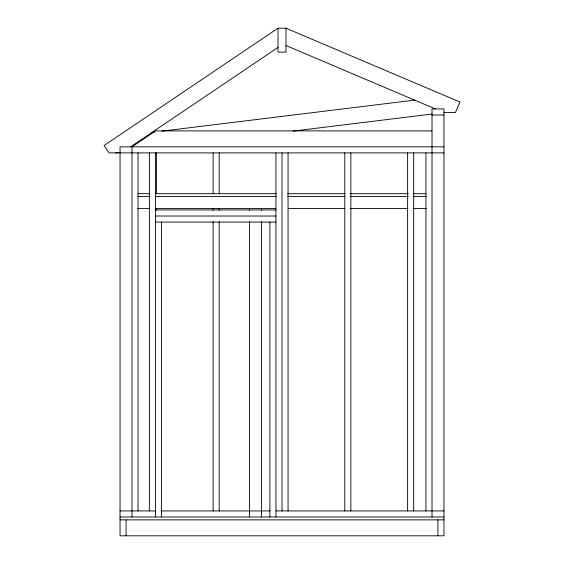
<?xml version="1.0" encoding="UTF-8"?>
<svg xmlns="http://www.w3.org/2000/svg" width="564" height="564" viewBox="0 0 564 564"><rect width="100%" height="100%" fill="white"/><g stroke="black" fill="none" stroke-linecap="round" stroke-linejoin="round"><path stroke-width="0.85" d="M443.96 112.574L455.423 112.574L459.907 102.021L285.983 28.2L278.017 28.2L104.093 145.512L109.078 152.893L443.96 152.893M130.637 146.837L278.017 47.425M151.3 132.448L154.79 132.018M161.769 131.165L414.843 100.089M115.606 152.893L118.56 152.527M293.118 131.095L432.01 114.041M432.01 115.007L443.96 115.007M432.01 130.89L155.629 130.89L131.99 146.837L131.99 516.991M443.96 146.837L120.04 146.837L120.04 535.8L443.96 535.8L443.96 108.951L432.01 108.951L432.01 516.991M138.152 193.699L149.587 193.699M155.749 193.699L276.282 193.699M287.718 193.699L344.907 193.699M350.188 193.699L408.251 193.699M413.532 193.699L425.848 193.699M137.644 196.568L149.968 196.568M155.248 196.568L276.282 196.568M287.718 196.568L344.907 196.568M350.188 196.568L408.251 196.568M413.151 196.568L426.356 196.568M137.644 208.525L149.968 208.525M155.248 208.525L275.838 208.525M288.162 208.525L344.498 208.525M350.66 208.525L407.871 208.525M413.151 208.525L426.356 208.525M155.424 209.963L275.944 209.963M155.424 216.019L275.944 216.019M155.424 222.075L275.944 222.075M120.04 510.935L155.424 510.935M161.029 510.935L270.121 510.935M275.944 510.935L443.96 510.935M120.04 516.991L443.96 516.991M120.04 519.86L443.96 519.86M285.983 45.515L435.429 108.951M437.904 519.86L437.904 535.8M425.947 152.893L425.947 510.935M413.673 152.893L413.673 510.935M407.617 152.893L407.617 510.935M350.864 152.893L350.864 510.935M344.808 152.893L344.808 510.935M288.056 152.893L288.056 510.935M285.983 28.2L285.983 52.114L278.017 52.114L278.017 28.2M282 152.893L282 510.935M275.944 152.893L275.944 516.991M269.888 222.075L269.888 516.991M261.435 208.525L261.435 210.259M261.435 221.617L261.435 516.991M249.478 208.525L249.478 210.259M249.478 221.617L249.478 516.991M219.192 152.893L219.192 193.36M219.192 208.313L219.192 210.076M219.192 221.511L219.192 510.935M213.136 152.893L213.136 193.36M213.136 208.313L213.136 210.076M213.136 221.511L213.136 510.935M161.487 222.075L161.487 516.991M156.383 152.893L156.383 193.36M156.383 208.313L156.383 210.076M155.424 152.893L155.424 516.991M149.368 152.893L149.368 510.935M138.053 152.893L138.053 510.935M126.096 519.86L126.096 535.8"/></g></svg>
